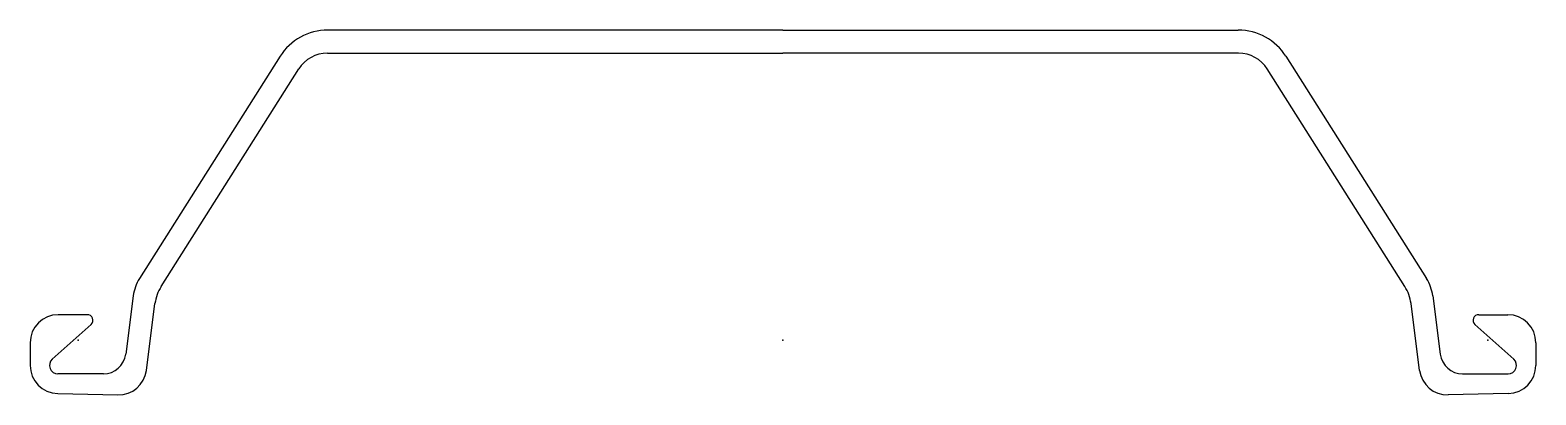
# Model space of a CAD drawing. Extents: x -17 to 517, y -19 to 110.
import ezdxf

# ---------------------------------------------------------------- set-up
doc = ezdxf.new("R2010")
doc.units = 0
doc.header["$MEASUREMENT"] = 0
doc.layers.get('0').update_dxf_attribs({"color": 5, "linetype": 'CONTINUOUS'})

msp = doc.modelspace()

# ---------------------------------------------------------------- linework, layer by layer
at = {"linetype": 'Continuous'}
for p, q in [((250, 110), (88.54761, 110)), ((250, 110), (411.45239, 110)), ((88.42038, 101.8), (250, 101.8)), ((411.57962, 101.8), (250, 101.8)), ((71.64256, 100.68734), (21.77322, 21.80486)), ((29.4838, 19.03562), (78.2775, 96.21264)), ((470.5162, 19.03562), (421.7225, 96.21264)), ((428.35745, 100.68734), (478.22678, 21.80486)), ((19.57534, 15.70892), (16.90016, -5.02377)), ((24.23046, -10.75711), (27.28554, 12.93794)), ((475.76953, -10.75711), (472.71445, 12.93794)), ((480.42465, 15.70892), (483.09985, -5.02377)), ((-9.13958, -6.76303), (4.59306, 5.50869)), ((3.26039, 9), (-7, 9)), ((509.13959, -6.76303), (495.40695, 5.50869)), ((496.73959, 9), (507, 9)), ((-17, -1), (-17, -8.99447)), ((517, -1), (517, -8.99447)), ((8.96594, -12), (-7.14059, -12)), ((491.03406, -12), (507.14059, -12)), ((-7.22699, -18.99189), (14.08557, -19.47578)), ((507.22699, -18.99189), (485.91443, -19.47578))]:
    msp.add_line(p, q, dxfattribs=at)
for centre, radius, start, end in [((88.54761, 90), 20, 90, 147.69901), ((411.45239, 90), 20, 32.30098, 90), ((88.42038, 89.8), 12, 90, 147.69769), ((411.57962, 89.8), 12, 32.30231, 90), ((34.45201, 13.78935), 15, 147.69901, 172.64762), ((465.54797, 13.78935), 15, 7.35237, 32.30096), ((42.1624, 11.01981), 15, 147.69767, 172.65319), ((457.83762, 11.01981), 15, 7.34682, 32.30236), ((-7, -1), 10, 90, 180), ((3.26039, 7), 2, 311.78452, 90), ((496.73959, 7), 2, 90, 228.21592), ((507, -1), 10, 0, 90), ((8.96594, -4), 8, 270, 352.64762), ((491.03406, -4), 8, 187.3524, 270), ((-7, -8.99447), 10, 180, 268.69935), ((-7.14059, -9), 3, 131.78451, 270), ((507.14059, -9), 3, 270, 48.21549), ((507, -8.99447), 10, 271.30067, 0), ((14.31256, -9.47836), 10, 268.69934, 352.65319), ((485.68744, -9.47836), 10, 187.3468, 271.30067)]:
    msp.add_arc(centre, radius, start, end, dxfattribs=at)
for p in [(0, 0), (250, 0), (500, 0)]:
    msp.add_point(p, dxfattribs=at)

doc.saveas('drawing.dxf')
